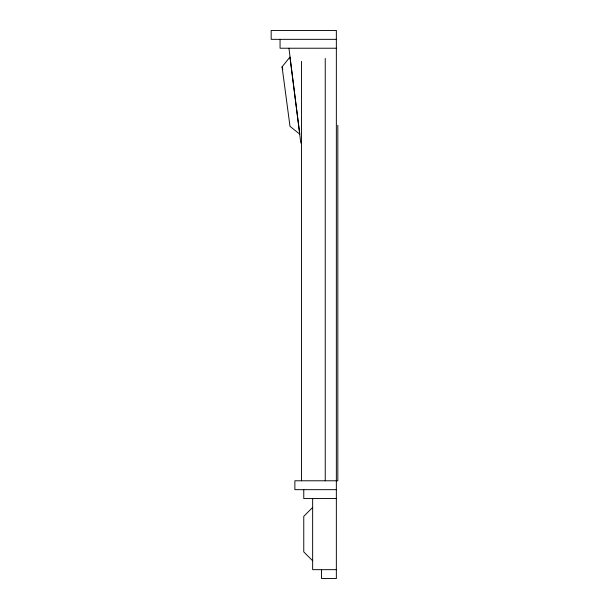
<?xml version="1.0" encoding="UTF-8"?>
<svg xmlns="http://www.w3.org/2000/svg" width="609" height="609" viewBox="0 0 609 609"><rect width="100%" height="100%" fill="white"/><g stroke="black" fill="none" stroke-linecap="round" stroke-linejoin="round"><path stroke-width="0.91" d="M282.074 66.876L289.93 57.063L299.818 134.201L289.998 126.345L282.074 66.876L282.797 69.601M312.645 507.442L303.762 516.333L303.762 551.883L312.645 560.775M336.351 39.341L271.172 39.341L271.172 30.45L336.351 30.45L336.351 578.55L321.537 578.55L321.537 569.659M336.351 48.225L280.056 48.225L280.056 39.341M336.351 489.666L294.87 489.666L294.87 480.783L337.828 480.783L337.828 125.256M336.351 498.558L303.762 498.558L303.762 489.666M336.351 569.659L312.645 569.659L312.645 498.558M288.948 48.225L300.8 143.031M325.236 58.472L325.236 480.783M301.539 61.387L301.539 480.783"/></g></svg>
